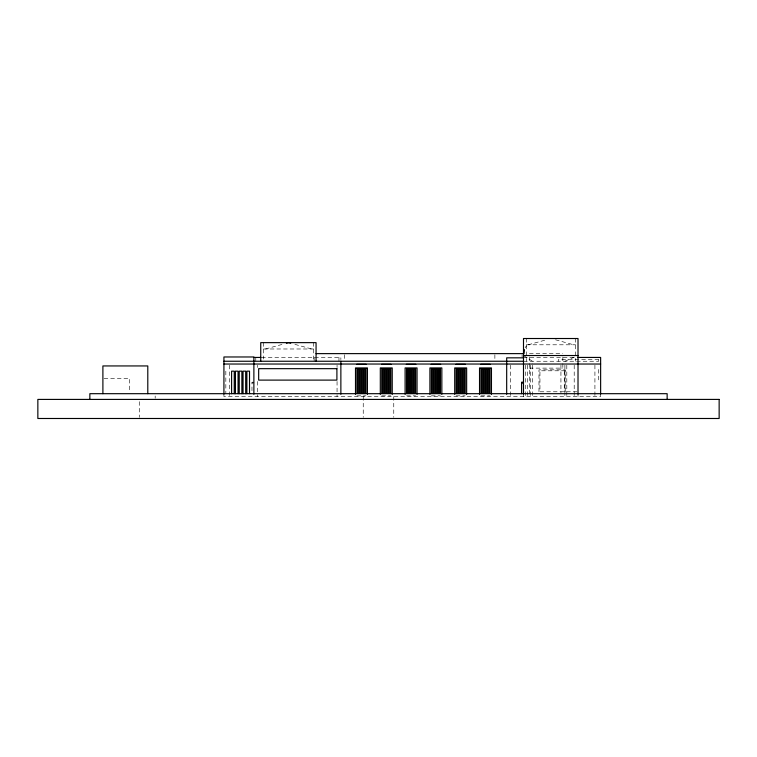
<?xml version="1.0" encoding="UTF-8"?>
<svg xmlns="http://www.w3.org/2000/svg" width="757" height="757" viewBox="0 0 757 757"><rect width="100%" height="100%" fill="white"/><g stroke="black" fill="none" stroke-linecap="round" stroke-linejoin="round"><path stroke-width="0.57" stroke-dasharray="3.79 2.84" d="M525.121 347.728L526.314 346.063M564.892 361.25L577.004 355.97M528.197 344.795L546.393 339.77M265.508 348.986L282.001 344.454M526.314 344.795L575.575 344.795M263.606 348.986L313.578 348.986M529.446 353.623L562.839 353.623M261.619 357.436L340.868 357.436L340.868 359.641M523.494 357.436L576.389 357.436M598.73 359.348L558.657 359.348L558.657 361.25M523.494 361.25L598.73 361.25L598.73 357.436M529.446 368.12L562.839 368.12M565.224 370.788L539.94 370.788L539.94 391.776L578.433 391.776M104.059 378.424L129.608 378.424L129.608 392.514M253.879 382.2L251.967 382.2L251.967 392.618M251.967 382.976L253.879 382.976M356.935 395.835L365.991 395.835M381.736 395.835L390.801 395.835M406.547 395.835L415.602 395.835M431.348 395.835L440.413 395.835M456.149 395.835L465.214 395.835M480.96 395.835L490.025 395.835M294.889 344.369L311.676 348.986M555.496 339.77L573.692 344.795M523.494 355.525L532.455 361.25L532.455 364.032M600.632 393.687L600.632 396.545L223.921 396.545L223.921 393.687M598.73 369.473L598.73 380.922M594.917 365.196L594.917 396.545M578.017 393.687L578.017 396.545M575.575 338.511L575.575 361.25M574.203 365.196L574.203 396.545M566.804 365.196L566.804 396.545M565.224 391.776L565.224 369.832L538.984 369.832L538.984 393.687M564.892 365.196L564.892 396.545M564.268 370.788L564.268 391.776M562.839 356.963L562.839 369.832M560.928 365.186L560.928 392.732M532.455 365.196L532.455 396.545M530.543 365.196L530.543 396.545M529.446 356.963L529.446 396.545M527.307 365.196L527.307 396.545M526.314 338.511L526.314 361.25M525.623 365.196L525.623 396.545M523.494 393.687L523.494 396.545M522.093 354.711L522.093 356.973M510.492 365.196L510.492 396.545M494.87 354.711L494.87 361.25M393.763 396.545L393.763 417.334M363.237 396.545L363.237 417.334M344.681 354.711L344.681 359.073M338.956 357.436L338.956 361.25M337.054 365.196L337.054 367.524M337.054 381.452L337.054 396.545M314.155 357.436L314.155 361.25M313.578 342.637L313.578 359.026M263.606 342.637L263.606 359.026M257.692 365.196L257.692 367.524M257.692 381.452L257.692 396.545M255.79 357.436L255.79 361.25M229.645 365.196L229.645 396.545M225.832 371.157L225.832 393.687M155.176 395.977L155.176 398.267M139.279 401.655L139.279 417.372"/><path stroke-width="1.14" d="M523.494 353.623L523.939 349.384L523.939 353.623L316.066 353.623M286.392 343.243L288.597 342.637L290.688 343.214M523.494 355.525L578.017 355.525M253.879 357.436L260.928 357.436M577.572 357.436L600.632 357.436L600.632 394.227M523.494 357.834L506.688 357.834L506.679 394.227M223.921 361.25L523.494 361.25M223.921 364.032L600.632 364.032M356.698 364.344L366.227 364.344M381.5 364.344L391.038 364.344M406.31 364.344L415.839 364.344M431.112 364.344L440.65 364.344M455.913 364.344L465.451 364.344M480.723 364.344L490.262 364.344M523.494 382.2L521.582 382.2L521.582 393.687M521.582 382.976L523.494 382.976M667.144 399.412L667.144 393.687L89.856 393.687L89.856 399.412M578.017 394.227L578.017 338.511L523.494 338.511L523.494 394.227M491.454 394.255L491.454 367.93L479.531 367.93L479.531 394.255M490.025 393.47L490.025 368.64L480.96 368.64L480.96 393.47M489.164 368.64L489.164 393.47M487.972 368.64L487.972 393.47M487.111 368.64L487.111 393.47M485.918 368.64L485.918 393.47M485.057 368.64L485.057 393.47M483.865 368.64L483.865 393.47M483.013 368.64L483.013 393.47M481.821 368.64L481.821 393.47M466.643 394.255L466.643 367.93L454.72 367.93L454.72 394.255M465.214 393.47L465.214 368.64L456.149 368.64L456.149 393.47M464.353 368.64L464.353 393.47M463.161 368.64L463.161 393.47M462.309 368.64L462.309 393.47M461.117 368.64L461.117 393.47M460.256 368.64L460.256 393.47M459.064 368.64L459.064 393.47M458.203 368.64L458.203 393.47M457.01 368.64L457.01 393.47M441.842 394.255L441.842 367.93L429.919 367.93L429.919 394.255M440.413 393.47L440.413 368.64L431.348 368.64L431.348 393.47M439.552 368.64L439.552 393.47M438.36 368.64L438.36 393.47M437.499 368.64L437.499 393.47M436.306 368.64L436.306 393.47M435.455 368.64L435.455 393.47M434.253 368.64L434.253 393.47M433.401 368.64L433.401 393.47M432.209 368.64L432.209 393.47M417.041 394.255L417.041 367.93L405.109 367.93L405.109 394.255M415.602 393.47L415.602 368.64L406.547 368.64L406.547 393.47M414.751 368.64L414.751 393.47M413.559 368.64L413.559 393.47M412.697 368.64L412.697 393.47M411.505 368.64L411.505 393.47M410.644 368.64L410.644 393.47M409.452 368.64L409.452 393.47M408.591 368.64L408.591 393.47M407.398 368.64L407.398 393.47M392.23 394.255L392.23 367.93L380.307 367.93L380.307 394.255M390.801 393.47L390.801 368.64L381.736 368.64L381.736 393.47M389.94 368.64L389.94 393.47M388.748 368.64L388.748 393.47M387.887 368.64L387.887 393.47M386.695 368.64L386.695 393.47M385.843 368.64L385.843 393.47M384.651 368.64L384.651 393.47M383.79 368.64L383.79 393.47M382.597 368.64L382.597 393.47M367.429 394.255L367.429 367.93L355.497 367.93L355.497 394.255M365.991 393.47L365.991 368.64L356.935 368.64L356.935 393.47M365.139 368.64L365.139 393.47M363.947 368.64L363.947 393.47M363.086 368.64L363.086 393.47M361.893 368.64L361.893 393.47M361.032 368.64L361.032 393.47M359.84 368.64L359.84 393.47M358.979 368.64L358.979 393.47M357.787 368.64L357.787 393.47M340.868 361.25L340.868 394.227M316.066 361.25L316.066 342.637L260.739 342.637L260.739 361.25M253.879 394.227L253.879 356.973L223.921 356.973L223.921 394.227M249.517 393.687L249.517 371.157L246.867 371.157L246.867 393.687M245.694 393.687L245.694 371.157L243.044 371.157L243.044 393.687M241.88 393.687L241.88 371.157L239.231 371.157L239.231 393.687M238.067 393.687L238.067 371.157L235.418 371.157L235.418 393.687M234.244 393.687L234.244 371.157L231.604 371.157L231.604 393.687M147.795 393.687L147.795 365.943L102.895 365.943L102.895 393.687M336.903 368.668L258.667 368.668L258.667 380.109L336.903 380.109L336.903 368.668M719.15 399.412L37.85 399.412L37.85 418.489L719.15 418.489L719.15 399.412"/></g></svg>
